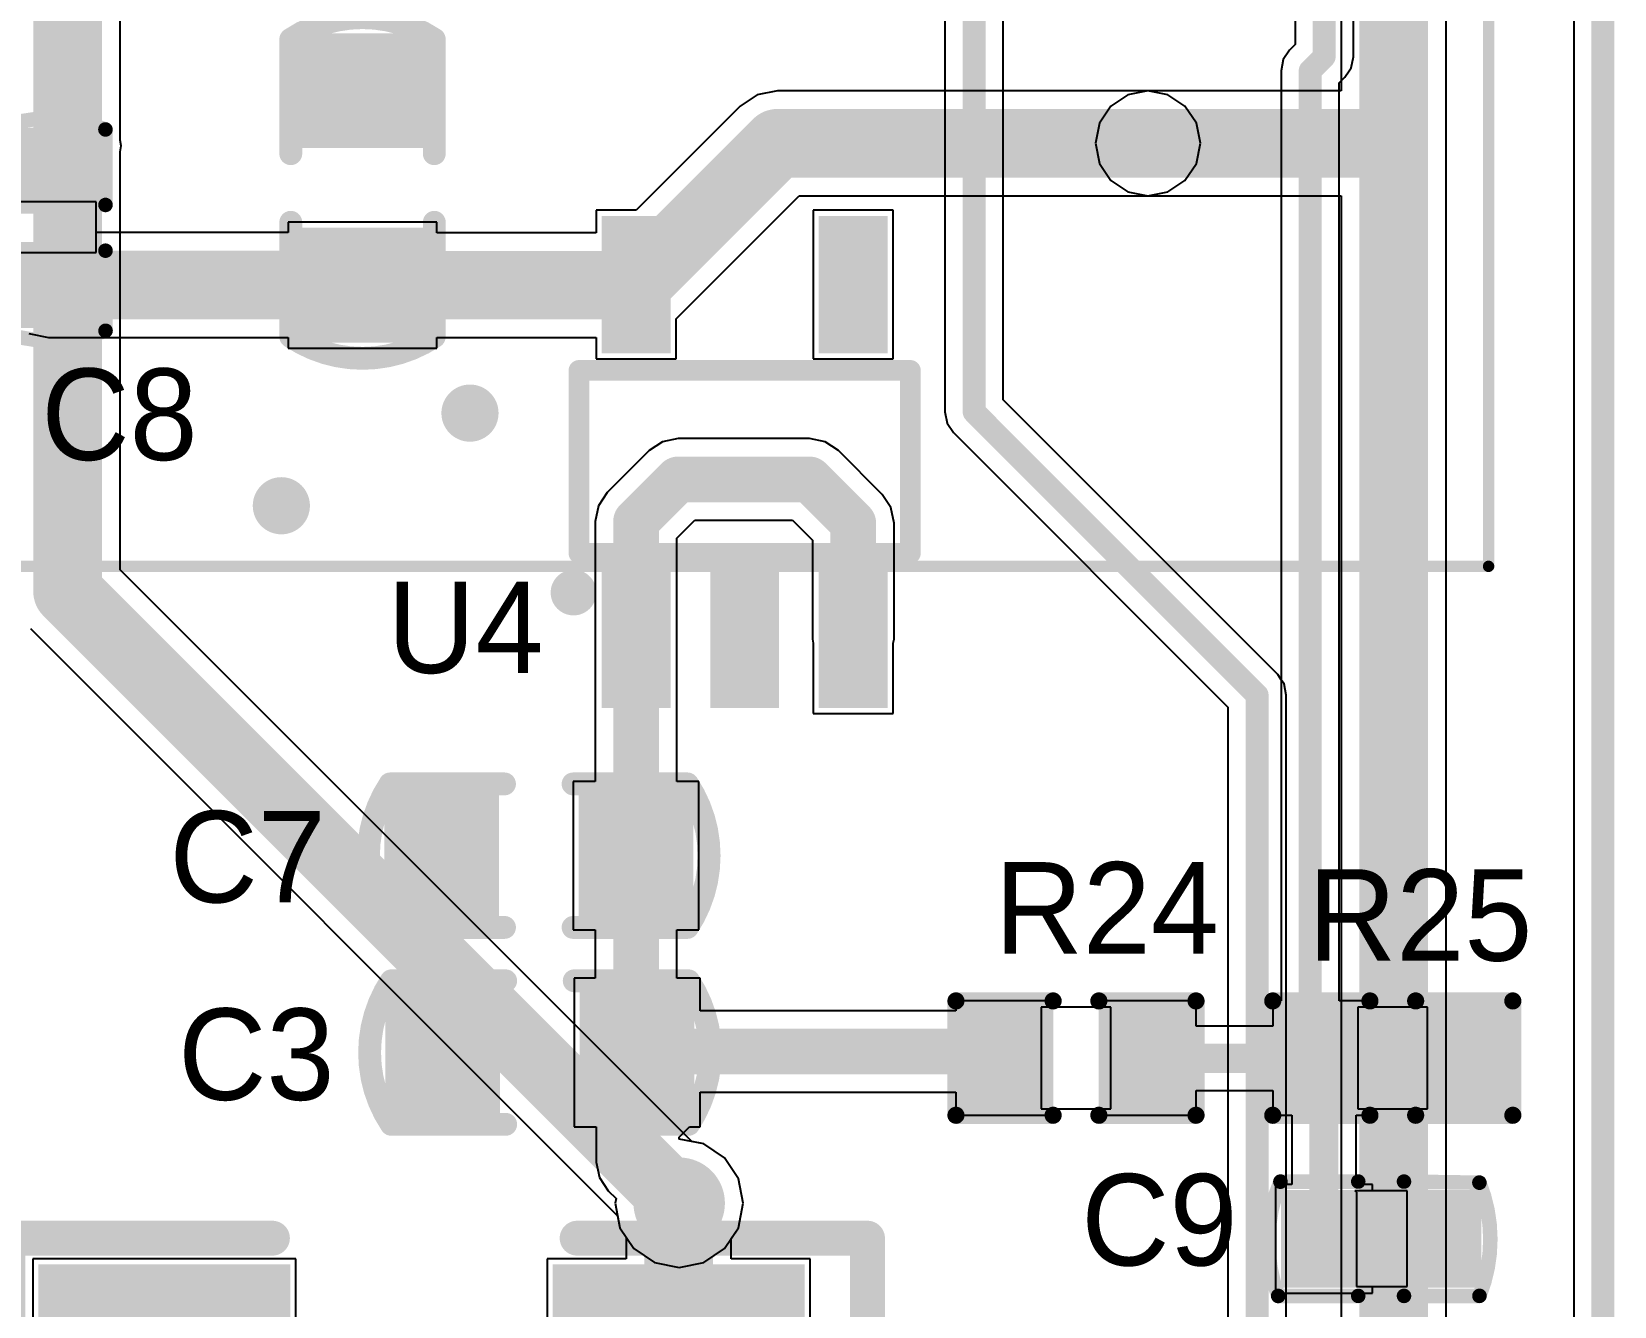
# Model space of a CAD drawing. Extents: x 10.58 to 11.54, y 9.91 to 15.27.
# Drawn here: x 10.876 to 11.421, y 12.052 to 12.491 of the extents above; entities that cross this region are included whole.
import ezdxf

# ---------------------------------------------------------------- set-up
doc = ezdxf.new("R2010")
doc.units = 0
doc.layers.get('0').update_dxf_attribs({"linetype": 'CONTINUOUS'})
for name, color, linetype in [('BOTTOMLAYER', 5, 'CONTINUOUS'), ('KEEPOUTLAYER', 6, 'CONTINUOUS'), ('MULTILAYER', 9, 'CONTINUOUS'), ('TOPLAYER', 1, 'CONTINUOUS'), ('TOPOVERLAY', 2, 'CONTINUOUS'), ('TOPPASTE', 8, 'CONTINUOUS'), ('TOPSOLDER', 216, 'CONTINUOUS'), ('VIAHOLELAYER', 16, 'CONTINUOUS')]:
    doc.layers.add(name, color=color, linetype=linetype)

# ---------------------------------------------------------------- blocks, each defined once
blk = doc.blocks.new('SOT_23_5_4')
at = {"layer": 'TOPLAYER'}
for points in [[(-0.045276, 0.080709), (-0.045276, 0.041339), (-0.029528, 0.080709), (-0.029528, 0.041339)], [(0.029528, 0.080709), (0.029528, 0.041339), (0.045276, 0.080709), (0.045276, 0.041339)], [(-0.045276, -0.041339), (-0.045276, -0.080709), (-0.029528, -0.041339), (-0.029528, -0.080709)], [(-0.007874, -0.041339), (-0.007874, -0.080709), (0.007874, -0.041339), (0.007874, -0.080709)], [(0.029528, -0.041339), (0.029528, -0.080709), (0.045276, -0.041339), (0.045276, -0.080709)]]:
    blk.add_solid(points, dxfattribs=at)
at = {"layer": 'TOPOVERLAY', "const_width": 0.007087}
for points in [[(-0.057087, 0.031496), (0.057087, 0.031496)], [(-0.057087, -0.031496), (-0.057087, 0.031496)], [(0.057087, -0.031496), (0.057087, 0.031496)], [(-0.057087, -0.031496), (0.057087, -0.031496)]]:
    blk.add_lwpolyline(points, dxfattribs=at)
at = {"layer": 'TOPOVERLAY'}
for points, const_width in [([(-0.058858, 0.031496, 1), (-0.055315, 0.031496, 1)], 0.003543), ([(-0.058858, 0.031496, 1), (-0.055315, 0.031496, 1)], 0.003543), ([(0.055315, 0.031496, 1), (0.058858, 0.031496, 1)], 0.003543), ([(0.055315, 0.031496, 1), (0.058858, 0.031496, 1)], 0.003543), ([(-0.058858, -0.031496, 1), (-0.055315, -0.031496, 1)], 0.003543), ([(-0.058858, -0.031496, 1), (-0.055315, -0.031496, 1)], 0.003543), ([(0.055315, -0.031496, 1), (0.058858, -0.031496, 1)], 0.003543), ([(0.055315, -0.031496, 1), (0.058858, -0.031496, 1)], 0.003543), ([(-0.055, -0.045, 1), (-0.062874, -0.045, 1)], 0.007874), ([(-0.064842, -0.045, 1), (-0.060906, -0.045, 1)], 0.003937), ([(-0.056968, -0.045, 1), (-0.053032, -0.045, 1)], 0.003937)]:
    blk.add_lwpolyline(points, format="xyb", close=True, dxfattribs=dict(at, const_width=const_width))
at = {"layer": 'TOPPASTE'}
for points in [[(-0.045276, 0.080709), (-0.045276, 0.041339), (-0.029528, 0.080709), (-0.029528, 0.041339)], [(0.029528, 0.080709), (0.029528, 0.041339), (0.045276, 0.080709), (0.045276, 0.041339)], [(-0.045276, -0.041339), (-0.045276, -0.080709), (-0.029528, -0.041339), (-0.029528, -0.080709)], [(-0.007874, -0.041339), (-0.007874, -0.080709), (0.007874, -0.041339), (0.007874, -0.080709)], [(0.029528, -0.041339), (0.029528, -0.080709), (0.045276, -0.041339), (0.045276, -0.080709)]]:
    blk.add_solid(points, dxfattribs=at)
at = {"layer": 'TOPSOLDER'}
for points in [[(-0.049276, 0.084709), (-0.049276, 0.037339), (-0.025528, 0.084709), (-0.025528, 0.037339)], [(0.025528, 0.084709), (0.025528, 0.037339), (0.049276, 0.084709), (0.049276, 0.037339)], [(-0.049276, -0.037339), (-0.049276, -0.084709), (-0.025528, -0.037339), (-0.025528, -0.084709)], [(-0.011874, -0.037339), (-0.011874, -0.084709), (0.011874, -0.037339), (0.011874, -0.084709)], [(0.025528, -0.037339), (0.025528, -0.084709), (0.049276, -0.037339), (0.049276, -0.084709)]]:
    blk.add_solid(points, dxfattribs=at)
blk = doc.blocks.new('R_0402_12')
at = {"layer": 'TOPLAYER'}
for p, q in [((0.017, 0.0175), (-0.007, 0.0175)), ((-0.007, 0.0175), (-0.007, -0.0175)), ((0.017, -0.0175), (0.017, 0.0175)), ((-0.007, -0.0175), (0.017, -0.0175))]:
    blk.add_line(p, q, dxfattribs=at)
for points in [[(-0.006811, -0.01378), (-0.006811, 0.01378), (-0.030433, -0.01378), (-0.030433, 0.01378)], [(0.040433, -0.01378), (0.040433, 0.01378), (0.016811, -0.01378), (0.016811, 0.01378)]]:
    blk.add_solid(points, dxfattribs=at)
at = {"layer": 'TOPOVERLAY', "const_width": 0.005906}
for points in [[(-0.036339, 0.019685), (-0.002874, 0.019685)], [(-0.036339, -0.019685), (-0.036339, 0.019685)], [(0.012874, 0.019685), (0.046339, 0.019685)], [(0.046339, -0.019685), (0.046339, 0.019685)], [(-0.036339, -0.019685), (-0.002874, -0.019685)], [(0.012874, -0.019685), (0.046339, -0.019685)]]:
    blk.add_lwpolyline(points, dxfattribs=at)
at = {"layer": 'TOPOVERLAY', "const_width": 0.002953}
for points in [[(-0.037815, 0.019685, 1), (-0.034862, 0.019685, 1)], [(-0.037815, 0.019685, 1), (-0.034862, 0.019685, 1)], [(-0.00435, 0.019685, 1), (-0.001398, 0.019685, 1)], [(0.011398, 0.019685, 1), (0.01435, 0.019685, 1)], [(0.044862, 0.019685, 1), (0.047815, 0.019685, 1)], [(0.044862, 0.019685, 1), (0.047815, 0.019685, 1)], [(-0.037815, -0.019685, 1), (-0.034862, -0.019685, 1)], [(-0.037815, -0.019685, 1), (-0.034862, -0.019685, 1)], [(-0.00435, -0.019685, 1), (-0.001398, -0.019685, 1)], [(0.011398, -0.019685, 1), (0.01435, -0.019685, 1)], [(0.044862, -0.019685, 1), (0.047815, -0.019685, 1)], [(0.044862, -0.019685, 1), (0.047815, -0.019685, 1)]]:
    blk.add_lwpolyline(points, format="xyb", close=True, dxfattribs=at)
at = {"layer": 'TOPPASTE'}
for points in [[(-0.006811, -0.01378), (-0.006811, 0.01378), (-0.030433, -0.01378), (-0.030433, 0.01378)], [(0.040433, -0.01378), (0.040433, 0.01378), (0.016811, -0.01378), (0.016811, 0.01378)]]:
    blk.add_solid(points, dxfattribs=at)
at = {"layer": 'TOPSOLDER'}
for points in [[(-0.002811, -0.01778), (-0.002811, 0.01778), (-0.034433, -0.01778), (-0.034433, 0.01778)], [(0.044433, -0.01778), (0.044433, 0.01778), (0.012811, -0.01778), (0.012811, 0.01778)]]:
    blk.add_solid(points, dxfattribs=at)
blk = doc.blocks.new('R_0402_13')
at = {"layer": 'TOPLAYER'}
for p, q in [((0.017, 0.0175), (-0.007, 0.0175)), ((-0.007, 0.0175), (-0.007, -0.0175)), ((0.017, -0.0175), (0.017, 0.0175)), ((-0.007, -0.0175), (0.017, -0.0175))]:
    blk.add_line(p, q, dxfattribs=at)
for points in [[(-0.006811, -0.01378), (-0.006811, 0.01378), (-0.030433, -0.01378), (-0.030433, 0.01378)], [(0.040433, -0.01378), (0.040433, 0.01378), (0.016811, -0.01378), (0.016811, 0.01378)]]:
    blk.add_solid(points, dxfattribs=at)
at = {"layer": 'TOPOVERLAY', "const_width": 0.005906}
for points in [[(-0.036339, 0.019685), (-0.002874, 0.019685)], [(-0.036339, -0.019685), (-0.036339, 0.019685)], [(0.012874, 0.019685), (0.046339, 0.019685)], [(0.046339, -0.019685), (0.046339, 0.019685)], [(-0.036339, -0.019685), (-0.002874, -0.019685)], [(0.012874, -0.019685), (0.046339, -0.019685)]]:
    blk.add_lwpolyline(points, dxfattribs=at)
at = {"layer": 'TOPOVERLAY', "const_width": 0.002953}
for points in [[(-0.037815, 0.019685, 1), (-0.034862, 0.019685, 1)], [(-0.037815, 0.019685, 1), (-0.034862, 0.019685, 1)], [(-0.00435, 0.019685, 1), (-0.001398, 0.019685, 1)], [(0.011398, 0.019685, 1), (0.01435, 0.019685, 1)], [(0.044862, 0.019685, 1), (0.047815, 0.019685, 1)], [(0.044862, 0.019685, 1), (0.047815, 0.019685, 1)], [(-0.037815, -0.019685, 1), (-0.034862, -0.019685, 1)], [(-0.037815, -0.019685, 1), (-0.034862, -0.019685, 1)], [(-0.00435, -0.019685, 1), (-0.001398, -0.019685, 1)], [(0.011398, -0.019685, 1), (0.01435, -0.019685, 1)], [(0.044862, -0.019685, 1), (0.047815, -0.019685, 1)], [(0.044862, -0.019685, 1), (0.047815, -0.019685, 1)]]:
    blk.add_lwpolyline(points, format="xyb", close=True, dxfattribs=at)
at = {"layer": 'TOPPASTE'}
for points in [[(-0.006811, -0.01378), (-0.006811, 0.01378), (-0.030433, -0.01378), (-0.030433, 0.01378)], [(0.040433, -0.01378), (0.040433, 0.01378), (0.016811, -0.01378), (0.016811, 0.01378)]]:
    blk.add_solid(points, dxfattribs=at)
at = {"layer": 'TOPSOLDER'}
for points in [[(-0.002811, -0.01778), (-0.002811, 0.01778), (-0.034433, -0.01778), (-0.034433, 0.01778)], [(0.044433, -0.01778), (0.044433, 0.01778), (0.012811, -0.01778), (0.012811, 0.01778)]]:
    blk.add_solid(points, dxfattribs=at)
blk = doc.blocks.new('C_0402_42')
at = {"layer": 'TOPLAYER'}
for p, q in [((0.008518, 0.0165), (-0.008982, 0.0165)), ((-0.008982, 0.0165), (-0.008982, -0.0165)), ((0.008518, -0.016), (0.008518, 0.0165)), ((0.009018, -0.0165), (0.008518, -0.016)), ((-0.008982, -0.0165), (0.009018, -0.0165))]:
    blk.add_line(p, q, dxfattribs=at)
for points in [[(-0.00884, -0.012795), (-0.00884, 0.012795), (-0.030494, -0.012795), (-0.030494, 0.012795)], [(0.03053, -0.012795), (0.03053, 0.012795), (0.008876, -0.012795), (0.008876, 0.012795)]]:
    blk.add_solid(points, dxfattribs=at)
at = {"layer": 'TOPOVERLAY', "const_width": 0.005}
for points in [[(-0.03382, -0.019341, -0.193022), (-0.033854, 0.01965)], [(0.035464, 0.019716, -0.191665), (0.034708, -0.019637)]]:
    blk.add_lwpolyline(points, format="xyb", dxfattribs=at)
at = {"layer": 'TOPOVERLAY', "const_width": 0.0025}
for points in [[(-0.035104, 0.01965, 1), (-0.032604, 0.01965, 1)], [(-0.03509, 0.019685, 1), (-0.03259, 0.019685, 1)], [(-0.009106, 0.019685, 1), (-0.006606, 0.019685, 1)], [(0.006642, 0.019685, 1), (0.009142, 0.019685, 1)], [(0.034214, 0.019716, 1), (0.036714, 0.019716, 1)], [(0.034225, 0.019685, 1), (0.036726, 0.019685, 1)], [(-0.03509, -0.019291, 1), (-0.03259, -0.019291, 1)], [(-0.03507, -0.019341, 1), (-0.03257, -0.019341, 1)], [(-0.009106, -0.019685, 1), (-0.006606, -0.019685, 1)], [(0.006642, -0.019685, 1), (0.009142, -0.019685, 1)], [(0.033438, -0.019685, 1), (0.035938, -0.019685, 1)], [(0.033458, -0.019637, 1), (0.035958, -0.019637, 1)]]:
    blk.add_lwpolyline(points, format="xyb", close=True, dxfattribs=at)
at = {"layer": 'TOPOVERLAY', "const_width": 0.005}
for points in [[(-0.007856, 0.019685), (-0.03384, 0.019685)], [(0.035476, 0.019685), (0.007892, 0.019685)], [(-0.007856, -0.019685), (-0.03384, -0.019291)], [(0.034688, -0.019685), (0.007892, -0.019685)]]:
    blk.add_lwpolyline(points, dxfattribs=at)
at = {"layer": 'TOPPASTE'}
for points in [[(-0.00884, -0.012795), (-0.00884, 0.012795), (-0.030494, -0.012795), (-0.030494, 0.012795)], [(0.03053, -0.012795), (0.03053, 0.012795), (0.008876, -0.012795), (0.008876, 0.012795)]]:
    blk.add_solid(points, dxfattribs=at)
at = {"layer": 'TOPSOLDER'}
for points in [[(-0.00484, -0.016795), (-0.00484, 0.016795), (-0.034494, -0.016795), (-0.034494, 0.016795)], [(0.03453, -0.016795), (0.03453, 0.016795), (0.004876, -0.016795), (0.004876, 0.016795)]]:
    blk.add_solid(points, dxfattribs=at)
blk = doc.blocks.new('C_0402_43')
at = {"layer": 'TOPLAYER'}
for p, q in [((0.008518, 0.0165), (-0.008982, 0.0165)), ((-0.008982, 0.0165), (-0.008982, -0.0165)), ((0.008518, -0.016), (0.008518, 0.0165)), ((0.009018, -0.0165), (0.008518, -0.016)), ((-0.008982, -0.0165), (0.009018, -0.0165))]:
    blk.add_line(p, q, dxfattribs=at)
for points in [[(-0.00884, -0.012795), (-0.00884, 0.012795), (-0.030494, -0.012795), (-0.030494, 0.012795)], [(0.03053, -0.012795), (0.03053, 0.012795), (0.008876, -0.012795), (0.008876, 0.012795)]]:
    blk.add_solid(points, dxfattribs=at)
at = {"layer": 'TOPOVERLAY', "const_width": 0.005}
for points in [[(-0.03382, -0.019341, -0.193022), (-0.033854, 0.01965)], [(0.035464, 0.019716, -0.191665), (0.034708, -0.019637)]]:
    blk.add_lwpolyline(points, format="xyb", dxfattribs=at)
at = {"layer": 'TOPOVERLAY', "const_width": 0.0025}
for points in [[(-0.035104, 0.01965, 1), (-0.032604, 0.01965, 1)], [(-0.03509, 0.019685, 1), (-0.03259, 0.019685, 1)], [(-0.009106, 0.019685, 1), (-0.006606, 0.019685, 1)], [(0.006642, 0.019685, 1), (0.009142, 0.019685, 1)], [(0.034214, 0.019716, 1), (0.036714, 0.019716, 1)], [(0.034225, 0.019685, 1), (0.036726, 0.019685, 1)], [(-0.03509, -0.019291, 1), (-0.03259, -0.019291, 1)], [(-0.03507, -0.019341, 1), (-0.03257, -0.019341, 1)], [(-0.009106, -0.019685, 1), (-0.006606, -0.019685, 1)], [(0.006642, -0.019685, 1), (0.009142, -0.019685, 1)], [(0.033438, -0.019685, 1), (0.035938, -0.019685, 1)], [(0.033458, -0.019637, 1), (0.035958, -0.019637, 1)]]:
    blk.add_lwpolyline(points, format="xyb", close=True, dxfattribs=at)
at = {"layer": 'TOPOVERLAY', "const_width": 0.005}
for points in [[(-0.007856, 0.019685), (-0.03384, 0.019685)], [(0.035476, 0.019685), (0.007892, 0.019685)], [(-0.007856, -0.019685), (-0.03384, -0.019291)], [(0.034688, -0.019685), (0.007892, -0.019685)]]:
    blk.add_lwpolyline(points, dxfattribs=at)
at = {"layer": 'TOPPASTE'}
for points in [[(-0.00884, -0.012795), (-0.00884, 0.012795), (-0.030494, -0.012795), (-0.030494, 0.012795)], [(0.03053, -0.012795), (0.03053, 0.012795), (0.008876, -0.012795), (0.008876, 0.012795)]]:
    blk.add_solid(points, dxfattribs=at)
at = {"layer": 'TOPSOLDER'}
for points in [[(-0.00484, -0.016795), (-0.00484, 0.016795), (-0.034494, -0.016795), (-0.034494, 0.016795)], [(0.03453, -0.016795), (0.03453, 0.016795), (0.004876, -0.016795), (0.004876, 0.016795)]]:
    blk.add_solid(points, dxfattribs=at)
blk = doc.blocks.new('C_0603_44')
at = {"layer": 'TOPLAYER'}
for points in [[(-0.017717, -0.019685), (-0.017717, 0.019685), (-0.049213, -0.019685), (-0.049213, 0.019685)], [(0.049213, -0.019685), (0.049213, 0.019685), (0.017717, -0.019685), (0.017717, 0.019685)]]:
    blk.add_solid(points, dxfattribs=at)
at = {"layer": 'TOPOVERLAY', "const_width": 0.007874}
for points in [[(-0.051181, -0.024708, -0.302775), (-0.051181, 0.024708)], [(0.051181, 0.024708, -0.302775), (0.051181, -0.024708)]]:
    blk.add_lwpolyline(points, format="xyb", dxfattribs=at)
at = {"layer": 'TOPOVERLAY', "const_width": 0.003937}
for points in [[(-0.05315, 0.024708, 1), (-0.049213, 0.024708, 1)], [(-0.05315, 0.024708, 1), (-0.049213, 0.024708, 1)], [(-0.01378, 0.024708, 1), (-0.009843, 0.024708, 1)], [(0.009843, 0.024708, 1), (0.01378, 0.024708, 1)], [(0.049213, 0.024708, 1), (0.05315, 0.024708, 1)], [(0.049213, 0.024708, 1), (0.05315, 0.024708, 1)], [(-0.05315, -0.024708, 1), (-0.049213, -0.024708, 1)], [(-0.05315, -0.024708, 1), (-0.049213, -0.024708, 1)], [(-0.01378, -0.024708, 1), (-0.009843, -0.024708, 1)], [(0.009843, -0.024708, 1), (0.01378, -0.024708, 1)], [(0.049213, -0.024708, 1), (0.05315, -0.024708, 1)], [(0.049213, -0.024708, 1), (0.05315, -0.024708, 1)]]:
    blk.add_lwpolyline(points, format="xyb", close=True, dxfattribs=at)
at = {"layer": 'TOPOVERLAY', "const_width": 0.007874}
for points in [[(-0.051181, 0.024708), (-0.011811, 0.024708)], [(0.011811, 0.024708), (0.051181, 0.024708)], [(-0.051181, -0.024708), (-0.011811, -0.024708)], [(0.011811, -0.024708), (0.051181, -0.024708)]]:
    blk.add_lwpolyline(points, dxfattribs=at)
at = {"layer": 'TOPPASTE'}
for points in [[(-0.017717, -0.019685), (-0.017717, 0.019685), (-0.049213, -0.019685), (-0.049213, 0.019685)], [(0.049213, -0.019685), (0.049213, 0.019685), (0.017717, -0.019685), (0.017717, 0.019685)]]:
    blk.add_solid(points, dxfattribs=at)
at = {"layer": 'TOPSOLDER'}
for points in [[(-0.013717, -0.023685), (-0.013717, 0.023685), (-0.053213, -0.023685), (-0.053213, 0.023685)], [(0.053213, -0.023685), (0.053213, 0.023685), (0.013717, -0.023685), (0.013717, 0.023685)]]:
    blk.add_solid(points, dxfattribs=at)
blk = doc.blocks.new('C_0603_45')
at = {"layer": 'TOPLAYER'}
for points in [[(-0.017717, -0.019685), (-0.017717, 0.019685), (-0.049213, -0.019685), (-0.049213, 0.019685)], [(0.049213, -0.019685), (0.049213, 0.019685), (0.017717, -0.019685), (0.017717, 0.019685)]]:
    blk.add_solid(points, dxfattribs=at)
at = {"layer": 'TOPOVERLAY', "const_width": 0.007874}
for points in [[(-0.051181, -0.024708, -0.302775), (-0.051181, 0.024708)], [(0.051181, 0.024708, -0.302775), (0.051181, -0.024708)]]:
    blk.add_lwpolyline(points, format="xyb", dxfattribs=at)
at = {"layer": 'TOPOVERLAY', "const_width": 0.003937}
for points in [[(-0.05315, 0.024708, 1), (-0.049213, 0.024708, 1)], [(-0.05315, 0.024708, 1), (-0.049213, 0.024708, 1)], [(-0.01378, 0.024708, 1), (-0.009843, 0.024708, 1)], [(0.009843, 0.024708, 1), (0.01378, 0.024708, 1)], [(0.049213, 0.024708, 1), (0.05315, 0.024708, 1)], [(0.049213, 0.024708, 1), (0.05315, 0.024708, 1)], [(-0.05315, -0.024708, 1), (-0.049213, -0.024708, 1)], [(-0.05315, -0.024708, 1), (-0.049213, -0.024708, 1)], [(-0.01378, -0.024708, 1), (-0.009843, -0.024708, 1)], [(0.009843, -0.024708, 1), (0.01378, -0.024708, 1)], [(0.049213, -0.024708, 1), (0.05315, -0.024708, 1)], [(0.049213, -0.024708, 1), (0.05315, -0.024708, 1)]]:
    blk.add_lwpolyline(points, format="xyb", close=True, dxfattribs=at)
at = {"layer": 'TOPOVERLAY', "const_width": 0.007874}
for points in [[(-0.011811, 0.024708), (-0.051181, 0.024708)], [(0.051181, 0.024708), (0.011811, 0.024708)], [(-0.011811, -0.024708), (-0.051181, -0.024708)], [(0.051181, -0.024708), (0.011811, -0.024708)]]:
    blk.add_lwpolyline(points, dxfattribs=at)
at = {"layer": 'TOPPASTE'}
for points in [[(-0.017717, -0.019685), (-0.017717, 0.019685), (-0.049213, -0.019685), (-0.049213, 0.019685)], [(0.049213, -0.019685), (0.049213, 0.019685), (0.017717, -0.019685), (0.017717, 0.019685)]]:
    blk.add_solid(points, dxfattribs=at)
at = {"layer": 'TOPSOLDER'}
for points in [[(-0.013717, -0.023685), (-0.013717, 0.023685), (-0.053213, -0.023685), (-0.053213, 0.023685)], [(0.053213, -0.023685), (0.053213, 0.023685), (0.013717, -0.023685), (0.013717, 0.023685)]]:
    blk.add_solid(points, dxfattribs=at)
blk = doc.blocks.new('C_0603_48')
at = {"layer": 'TOPLAYER'}
for points in [[(-0.017717, -0.019685), (-0.017717, 0.019685), (-0.049213, -0.019685), (-0.049213, 0.019685)], [(0.049213, -0.019685), (0.049213, 0.019685), (0.017717, -0.019685), (0.017717, 0.019685)]]:
    blk.add_solid(points, dxfattribs=at)
at = {"layer": 'TOPOVERLAY', "const_width": 0.007874}
for points in [[(-0.051181, -0.024708, -0.302775), (-0.051181, 0.024708)], [(0.051181, 0.024708, -0.302775), (0.051181, -0.024708)]]:
    blk.add_lwpolyline(points, format="xyb", dxfattribs=at)
at = {"layer": 'TOPOVERLAY', "const_width": 0.003937}
for points in [[(-0.05315, 0.024708, 1), (-0.049213, 0.024708, 1)], [(-0.05315, 0.024708, 1), (-0.049213, 0.024708, 1)], [(-0.01378, 0.024708, 1), (-0.009843, 0.024708, 1)], [(0.009843, 0.024708, 1), (0.01378, 0.024708, 1)], [(0.049213, 0.024708, 1), (0.05315, 0.024708, 1)], [(0.049213, 0.024708, 1), (0.05315, 0.024708, 1)], [(-0.05315, -0.024708, 1), (-0.049213, -0.024708, 1)], [(-0.05315, -0.024708, 1), (-0.049213, -0.024708, 1)], [(-0.01378, -0.024708, 1), (-0.009843, -0.024708, 1)], [(0.009843, -0.024708, 1), (0.01378, -0.024708, 1)], [(0.049213, -0.024708, 1), (0.05315, -0.024708, 1)], [(0.049213, -0.024708, 1), (0.05315, -0.024708, 1)]]:
    blk.add_lwpolyline(points, format="xyb", close=True, dxfattribs=at)
at = {"layer": 'TOPOVERLAY', "const_width": 0.007874}
for points in [[(-0.051181, 0.024708), (-0.011811, 0.024708)], [(0.011811, 0.024708), (0.051181, 0.024708)], [(-0.051181, -0.024708), (-0.011811, -0.024708)], [(0.011811, -0.024708), (0.051181, -0.024708)]]:
    blk.add_lwpolyline(points, dxfattribs=at)
at = {"layer": 'TOPPASTE'}
for points in [[(-0.017717, -0.019685), (-0.017717, 0.019685), (-0.049213, -0.019685), (-0.049213, 0.019685)], [(0.049213, -0.019685), (0.049213, 0.019685), (0.017717, -0.019685), (0.017717, 0.019685)]]:
    blk.add_solid(points, dxfattribs=at)
at = {"layer": 'TOPSOLDER'}
for points in [[(-0.013717, -0.023685), (-0.013717, 0.023685), (-0.053213, -0.023685), (-0.053213, 0.023685)], [(0.053213, -0.023685), (0.053213, 0.023685), (0.013717, -0.023685), (0.013717, 0.023685)]]:
    blk.add_solid(points, dxfattribs=at)
blk = doc.blocks.new('DSMD_58')
at = {"layer": 'TOPLAYER'}
for points in [[(-0.03937, -0.05), (0.03937, -0.05), (-0.03937, 0.05), (0.03937, 0.05)], [(0.137795, -0.05), (0.216535, -0.05), (0.137795, 0.05), (0.216535, 0.05)]]:
    blk.add_solid(points, dxfattribs=at)
at = {"layer": 'TOPOVERLAY'}
for points, const_width in [([(0.035, 0.062992), (-0.065, 0.062992)], 0.012), ([(-0.065, 0.062992), (-0.065, -0.062992)], 0.012), ([(0.245, 0.062992), (0.139921, 0.062992)], 0.012), ([(0.23, 0.062992), (0.23, -0.062992)], 0.01), ([(0.245, 0.062992), (0.245, -0.062992)], 0.012), ([(0.035, -0.062992), (-0.065, -0.062992)], 0.012), ([(0.245, -0.062992), (0.139921, -0.062992)], 0.012)]:
    blk.add_lwpolyline(points, dxfattribs=dict(at, const_width=const_width))
for points, const_width in [([(-0.068, 0.062992, 1), (-0.062, 0.062992, 1)], 0.006), ([(-0.068, 0.062992, 1), (-0.062, 0.062992, 1)], 0.006), ([(0.032, 0.062992, 1), (0.038, 0.062992, 1)], 0.006), ([(0.136921, 0.062992, 1), (0.142921, 0.062992, 1)], 0.006), ([(0.2275, 0.062992, 1), (0.2325, 0.062992, 1)], 0.005), ([(0.242, 0.062992, 1), (0.248, 0.062992, 1)], 0.006), ([(0.242, 0.062992, 1), (0.248, 0.062992, 1)], 0.006), ([(-0.068, -0.062992, 1), (-0.062, -0.062992, 1)], 0.006), ([(-0.068, -0.062992, 1), (-0.062, -0.062992, 1)], 0.006), ([(0.032, -0.062992, 1), (0.038, -0.062992, 1)], 0.006), ([(0.136921, -0.062992, 1), (0.142921, -0.062992, 1)], 0.006), ([(0.2275, -0.062992, 1), (0.2325, -0.062992, 1)], 0.005), ([(0.242, -0.062992, 1), (0.248, -0.062992, 1)], 0.006), ([(0.242, -0.062992, 1), (0.248, -0.062992, 1)], 0.006)]:
    blk.add_lwpolyline(points, format="xyb", close=True, dxfattribs=dict(at, const_width=const_width))
at = {"layer": 'TOPPASTE'}
for points in [[(-0.03937, -0.05), (0.03937, -0.05), (-0.03937, 0.05), (0.03937, 0.05)], [(0.137795, -0.05), (0.216535, -0.05), (0.137795, 0.05), (0.216535, 0.05)]]:
    blk.add_solid(points, dxfattribs=at)
at = {"layer": 'TOPSOLDER'}
for points in [[(-0.04337, -0.054), (0.04337, -0.054), (-0.04337, 0.054), (0.04337, 0.054)], [(0.133795, -0.054), (0.220535, -0.054), (0.133795, 0.054), (0.220535, 0.054)]]:
    blk.add_solid(points, dxfattribs=at)

msp = doc.modelspace()

# ---------------------------------------------------------------- linework, layer by layer
at = {"layer": 'BOTTOMLAYER'}
for p, q in [((10.906344, 12.453537), (10.906344, 14.324018)), ((11.326909, 12.893566), (11.326909, 12.470558)), ((11.363037, 12.452494), (11.363037, 12.893566)), ((11.406985, 12.641469), (11.406985, 11.081493)), ((11.190449, 12.504433), (11.190449, 12.359975)), ((11.21052, 12.364131), (11.21052, 12.504433)), ((11.247554, 12.465267), (11.243639, 12.459407)), ((11.253415, 12.469183), (11.247554, 12.465267)), ((11.260327, 12.470558), (11.253415, 12.469183)), ((11.326909, 12.470558), (11.260327, 12.470558)), ((11.243639, 12.459407), (11.242264, 12.452494)), ((10.906737, 12.451557), (10.906344, 12.453537)), ((10.906344, 12.449578), (10.906737, 12.451557)), ((10.906344, 12.305646), (10.906344, 12.449578)), ((11.242264, 12.452494), (11.243639, 12.445582)), ((11.363037, 11.935959), (11.363037, 12.452494)), ((11.243639, 12.445582), (11.247554, 12.439721)), ((11.247554, 12.439721), (11.253415, 12.435806)), ((11.253415, 12.435806), (11.260327, 12.434431)), ((11.260327, 12.434431), (11.326909, 12.434431)), ((11.326909, 12.434431), (11.326909, 11.935959)), ((11.305033, 12.269619), (11.21052, 12.364131)), ((11.190449, 12.359975), (11.190449, 12.359975)), ((11.190449, 12.359975), (11.190449, 12.359975)), ((11.190449, 12.359975), (11.191213, 12.356134)), ((11.191213, 12.356134), (11.193389, 12.352879)), ((11.193389, 12.352879), (11.287902, 12.258366)), ((11.103239, 12.10875), (10.906344, 12.305646)), ((10.875507, 12.285391), (11.077694, 12.083204)), ((11.306486, 12.267443), (11.305033, 12.269619)), ((11.307208, 12.266363), (11.306486, 12.267443)), ((11.307972, 12.262523), (11.307208, 12.266363)), ((11.287902, 12.258366), (11.287902, 11.970055)), ((11.307972, 11.970055), (11.307972, 12.262523)), ((11.107359, 12.107931), (11.103239, 12.10875)), ((11.114521, 12.103145), (11.107359, 12.107931)), ((11.119307, 12.095982), (11.114521, 12.103145)), ((11.120988, 12.087534), (11.119307, 12.095982)), ((11.119307, 12.079085), (11.120988, 12.087534)), ((11.077694, 12.083204), (11.078513, 12.079085)), ((11.078513, 12.079085), (11.083299, 12.071922)), ((11.114521, 12.071922), (11.119307, 12.079085)), ((11.083299, 12.071922), (11.090461, 12.067137)), ((11.107359, 12.067137), (11.114521, 12.071922)), ((11.090461, 12.067137), (11.09891, 12.065456)), ((11.09891, 12.065456), (11.107359, 12.067137))]:
    msp.add_line(p, q, dxfattribs=at)
for points, const_width in [([(10.88828, 12.451951), (10.88828, 14.335959)], 0.023622), ([(11.344973, 12.452494), (11.344973, 12.905507)], 0.023622), ([(11.200485, 12.359975), (11.200485, 12.516668)], 0.007874), ([(10.88828, 12.298164), (10.88828, 12.451951)], 0.023622), ([(10.88828, 12.451951), (10.888674, 12.451557)], 0.023622), ([(11.260327, 12.452494), (11.344973, 12.452494)], 0.023622), ([(11.344973, 11.935959), (11.344973, 12.452494)], 0.023622), ([(11.200485, 12.359975), (11.297937, 12.262523)], 0.007874), ([(10.88828, 12.298164), (11.09891, 12.087534)], 0.023622), ([(11.297937, 11.95782), (11.297937, 12.262523)], 0.007874)]:
    msp.add_lwpolyline(points, dxfattribs=dict(at, const_width=const_width))
for points, const_width in [([(10.882375, 12.451951, 1), (10.894186, 12.451951, 1)], 0.011811), ([(10.882375, 12.451951, 1), (10.894186, 12.451951, 1)], 0.011811), ([(10.882375, 12.451951, 1), (10.894186, 12.451951, 1)], 0.011811), ([(10.882768, 12.451557, 1), (10.894579, 12.451557, 1)], 0.011811), ([(11.254422, 12.452494, 1), (11.266233, 12.452494, 1)], 0.011811), ([(11.255406, 12.452494, 1), (11.265249, 12.452494, 1)], 0.009843), ([(11.339068, 12.452494, 1), (11.350879, 12.452494, 1)], 0.011811), ([(11.339068, 12.452494, 1), (11.350879, 12.452494, 1)], 0.011811), ([(11.339068, 12.452494, 1), (11.350879, 12.452494, 1)], 0.011811), ([(11.021942, 12.359581, 1), (11.031784, 12.359581, 1)], 0.009843), ([(11.198516, 12.359975, 1), (11.202453, 12.359975, 1)], 0.003937), ([(11.198516, 12.359975, 1), (11.202453, 12.359975, 1)], 0.003937), ([(10.956981, 12.327691, 1), (10.966823, 12.327691, 1)], 0.009843), ([(10.882375, 12.298164, 1), (10.894186, 12.298164, 1)], 0.011811), ([(10.882375, 12.298164, 1), (10.894186, 12.298164, 1)], 0.011811), ([(11.295968, 12.262523, 1), (11.299905, 12.262523, 1)], 0.003937), ([(11.295968, 12.262523, 1), (11.299905, 12.262523, 1)], 0.003937), ([(11.091036, 12.087534, 1), (11.106784, 12.087534, 1)], 0.015748), ([(11.093004, 12.087534, 1), (11.104816, 12.087534, 1)], 0.011811)]:
    msp.add_lwpolyline(points, format="xyb", close=True, dxfattribs=dict(at, const_width=const_width))
at = {"layer": 'KEEPOUTLAYER', "const_width": 0.007874}
msp.add_lwpolyline([(11.417021, 10.696586), (11.417021, 12.641469)], dxfattribs=at)
at = {"layer": 'MULTILAYER'}
for points, const_width in [([(11.255406, 12.452494, 1), (11.265249, 12.452494, 1)], 0.009843), ([(11.021942, 12.359581, 1), (11.031784, 12.359581, 1)], 0.009843), ([(10.956981, 12.327691, 1), (10.966823, 12.327691, 1)], 0.009843), ([(11.091036, 12.087534, 1), (11.106784, 12.087534, 1)], 0.015748)]:
    msp.add_lwpolyline(points, format="xyb", close=True, dxfattribs=dict(at, const_width=const_width))
at = {"layer": 'TOPLAYER'}
for p, q in [((11.331072, 12.482303), (11.331072, 12.658714)), ((11.311001, 12.654557), (11.311001, 12.48646)), ((11.406985, 12.641469), (11.406985, 11.422017)), ((11.309108, 12.484566), (11.306933, 12.481311)), ((11.311001, 12.48646), (11.309108, 12.484566)), ((11.330308, 12.478463), (11.331072, 12.482303)), ((11.306933, 12.481311), (11.306169, 12.477471)), ((11.306169, 12.477471), (11.306169, 12.157186)), ((11.328133, 12.475207), (11.329586, 12.477382)), ((11.329586, 12.477382), (11.330308, 12.478463)), ((11.32624, 12.473314), (11.328133, 12.475207)), ((11.32624, 12.157186), (11.32624, 12.473314)), ((11.119954, 12.465267), (11.084102, 12.429415)), ((11.125815, 12.469183), (11.119954, 12.465267)), ((11.132727, 12.470558), (11.125815, 12.469183)), ((11.260327, 12.470558), (11.132727, 12.470558)), ((11.26724, 12.469183), (11.260327, 12.470558)), ((11.2731, 12.465267), (11.26724, 12.469183)), ((11.277016, 12.459407), (11.2731, 12.465267)), ((11.278391, 12.452494), (11.277016, 12.459407)), ((11.277016, 12.445582), (11.278391, 12.452494)), ((11.2731, 12.439721), (11.277016, 12.445582)), ((11.26724, 12.435806), (11.2731, 12.439721)), ((11.097837, 12.392058), (11.140209, 12.434431)), ((11.140209, 12.434431), (11.260327, 12.434431)), ((11.260327, 12.434431), (11.26724, 12.435806)), ((10.898159, 12.432383), (10.865159, 12.432383)), ((10.898159, 12.421761), (10.898159, 12.432383)), ((11.084102, 12.429415), (11.070278, 12.429415)), ((11.070278, 12.429415), (11.070278, 12.4217)), ((11.17264, 12.429415), (11.145081, 12.429415)), ((11.145081, 12.429415), (11.145081, 12.378234)), ((11.17264, 12.378234), (11.17264, 12.429415)), ((10.964268, 12.421761), (10.898159, 12.421761)), ((11.015449, 12.425289), (10.964268, 12.425289)), ((10.964268, 12.425289), (10.964268, 12.421761)), ((11.015449, 12.4217), (11.015449, 12.425289)), ((11.070278, 12.4217), (11.015449, 12.4217)), ((11.097837, 12.378234), (11.097837, 12.392058)), ((10.874965, 12.386965), (10.881659, 12.385634)), ((10.881659, 12.385634), (10.964268, 12.385634)), ((10.964268, 12.385634), (10.964268, 12.381982)), ((11.015449, 12.381982), (11.015449, 12.385572)), ((11.015449, 12.385572), (11.070278, 12.385572)), ((11.070278, 12.385572), (11.070278, 12.378234)), ((10.964268, 12.381982), (11.015449, 12.381982)), ((11.070278, 12.378234), (11.097837, 12.378234)), ((11.145081, 12.378234), (11.17264, 12.378234)), ((11.098516, 12.350796), (11.09314, 12.349726)), ((11.143792, 12.350796), (11.098516, 12.350796)), ((11.149168, 12.349726), (11.143792, 12.350796)), ((11.088582, 12.346681), (11.074123, 12.332222)), ((11.09314, 12.349726), (11.088582, 12.346681)), ((11.153726, 12.346681), (11.149168, 12.349726)), ((11.168795, 12.331612), (11.153726, 12.346681)), ((11.074123, 12.332222), (11.071077, 12.327664)), ((11.17184, 12.327054), (11.168795, 12.331612)), ((11.071077, 12.327664), (11.070008, 12.322287)), ((11.17291, 12.321678), (11.17184, 12.327054)), ((11.070008, 12.322287), (11.070008, 12.281777)), ((11.098107, 12.316468), (11.104336, 12.322697)), ((11.104336, 12.322697), (11.137972, 12.322697)), ((11.137972, 12.322697), (11.144811, 12.315858)), ((11.17291, 12.281777), (11.17291, 12.321678)), ((11.098107, 12.281777), (11.098107, 12.316468)), ((11.144811, 12.315858), (11.144811, 12.281777)), ((11.070008, 12.281777), (11.070008, 12.232791)), ((11.098107, 12.232791), (11.098107, 12.281777)), ((11.144811, 12.281777), (11.145081, 12.28042)), ((11.145081, 12.28042), (11.145081, 12.256187)), ((11.17264, 12.28042), (11.17291, 12.281777)), ((11.17264, 12.256187), (11.17264, 12.28042)), ((11.145081, 12.256187), (11.17264, 12.256187)), ((11.070008, 12.232791), (11.06237, 12.232791)), ((11.06237, 12.232791), (11.06237, 12.18161)), ((11.105677, 12.232791), (11.098107, 12.232791)), ((11.105677, 12.18161), (11.105677, 12.232791)), ((11.06237, 12.18161), (11.070008, 12.18161)), ((11.070008, 12.18161), (11.070008, 12.164991)), ((11.098107, 12.164991), (11.098107, 12.18161)), ((11.098107, 12.18161), (11.105677, 12.18161)), ((11.070008, 12.164991), (11.06277, 12.164991)), ((11.06277, 12.164991), (11.06277, 12.11381)), ((11.106077, 12.164991), (11.098107, 12.164991)), ((11.106077, 12.153816), (11.106077, 12.164991)), ((11.229653, 12.157186), (11.19422, 12.157186)), ((11.19422, 12.157186), (11.19422, 12.153816)), ((11.229653, 12.155001), (11.229653, 12.157186)), ((11.241464, 12.155001), (11.229653, 12.155001)), ((11.276897, 12.157186), (11.241464, 12.157186)), ((11.241464, 12.157186), (11.241464, 12.155001)), ((11.276897, 12.148539), (11.276897, 12.157186)), ((11.306169, 12.157186), (11.30332, 12.157186)), ((11.30332, 12.157186), (11.30332, 12.148539)), ((11.338753, 12.157186), (11.32624, 12.157186)), ((11.338753, 12.155001), (11.338753, 12.157186)), ((11.356659, 12.155001), (11.338753, 12.155001)), ((11.356659, 12.120001), (11.356659, 12.155001)), ((11.19422, 12.153816), (11.106077, 12.153816)), ((11.30332, 12.148539), (11.276897, 12.148539)), ((11.106077, 12.11381), (11.106077, 12.125717)), ((11.106077, 12.125717), (11.19422, 12.125717)), ((11.19422, 12.125717), (11.19422, 12.117816)), ((11.276897, 12.117816), (11.276897, 12.1263)), ((11.276897, 12.1263), (11.30332, 12.1263)), ((11.30332, 12.1263), (11.30332, 12.117816)), ((11.19422, 12.117816), (11.229653, 12.117816)), ((11.229653, 12.117816), (11.229653, 12.120001)), ((11.229653, 12.120001), (11.241464, 12.120001)), ((11.241464, 12.120001), (11.241464, 12.117816)), ((11.241464, 12.117816), (11.276897, 12.117816)), ((11.30332, 12.117816), (11.309837, 12.117816)), ((11.309837, 12.117816), (11.309837, 12.094001)), ((11.332075, 12.094001), (11.332075, 12.117816)), ((11.332075, 12.117816), (11.338753, 12.117816)), ((11.338753, 12.117816), (11.338753, 12.120001)), ((11.338753, 12.120001), (11.356659, 12.120001)), ((11.06277, 12.11381), (11.070374, 12.11381)), ((11.070374, 12.11381), (11.070374, 12.101718)), ((11.09891, 12.110274), (11.102446, 12.11381)), ((11.102446, 12.11381), (11.106077, 12.11381)), ((11.09891, 12.109611), (11.09891, 12.110274)), ((11.107359, 12.107931), (11.09891, 12.109611)), ((11.09891, 12.109611), (11.09891, 12.109611)), ((11.114521, 12.103145), (11.107359, 12.107931)), ((11.070374, 12.101718), (11.071443, 12.096341)), ((11.119307, 12.095982), (11.114521, 12.103145)), ((11.071443, 12.096341), (11.074489, 12.091783)), ((11.120988, 12.087534), (11.119307, 12.095982)), ((11.074489, 12.091783), (11.077149, 12.089124)), ((11.077149, 12.089124), (11.076832, 12.087534)), ((11.309837, 12.094001), (11.304224, 12.094001)), ((11.304224, 12.094001), (11.304224, 12.0566)), ((11.337688, 12.094001), (11.332075, 12.094001)), ((11.337688, 12.091801), (11.337688, 12.094001)), ((11.349641, 12.091801), (11.337688, 12.091801)), ((11.349641, 12.058801), (11.349641, 12.091801)), ((11.076832, 12.087534), (11.078513, 12.079085)), ((11.119307, 12.079085), (11.120988, 12.087534)), ((11.078513, 12.079085), (11.080695, 12.075819)), ((11.116822, 12.075366), (11.119307, 12.079085)), ((11.080695, 12.075819), (11.080695, 12.068406)), ((11.116822, 12.068406), (11.116822, 12.075366)), ((10.966869, 12.068406), (10.876318, 12.068406)), ((10.876318, 12.068406), (10.876318, 11.956595)), ((10.966869, 12.030564), (10.966869, 12.068406)), ((11.080695, 12.068406), (11.053483, 12.068406)), ((11.053483, 12.068406), (11.053483, 11.974087)), ((11.144034, 12.068406), (11.116822, 12.068406)), ((11.144034, 11.956595), (11.144034, 12.068406)), ((11.304224, 12.0566), (11.337688, 12.0566)), ((11.337688, 12.0566), (11.337688, 12.058801)), ((11.337688, 12.058801), (11.349641, 12.058801))]:
    msp.add_line(p, q, dxfattribs=at)
for points, const_width in [([(11.321037, 12.482303), (11.321037, 12.658714)], 0.007874), ([(11.316204, 12.477471), (11.321037, 12.482303)], 0.007874), ([(11.316204, 12.142333), (11.316204, 12.477471)], 0.007874), ([(11.084057, 12.403824), (11.132727, 12.452494)], 0.023622), ([(11.132727, 12.452494), (11.260327, 12.452494)], 0.023622), ([(10.881659, 12.403698), (10.989797, 12.403698)], 0.023622), ([(10.989797, 12.403698), (10.989859, 12.403636)], 0.023622), ([(10.989859, 12.403636), (11.083869, 12.403636)], 0.023622), ([(11.083869, 12.403636), (11.084057, 12.403824)], 0.023622), ([(11.084057, 12.322287), (11.098516, 12.336746)], 0.015748), ([(11.098516, 12.336746), (11.143792, 12.336746)], 0.015748), ([(11.143792, 12.336746), (11.15886, 12.321678)], 0.015748), ([(11.084057, 12.281777), (11.084057, 12.322287)], 0.015748), ([(11.15886, 12.281777), (11.15886, 12.321678)], 0.015748), ([(11.084057, 12.139767), (11.084057, 12.281777)], 0.015748), ([(11.084023, 12.207201), (11.084057, 12.207234)], 0.015748), ([(11.084057, 12.139767), (11.209671, 12.139767)], 0.015748), ([(11.084423, 12.101718), (11.084423, 12.139401)], 0.015748), ([(11.316204, 12.142333), (11.321037, 12.137501)], 0.007874), ([(11.259262, 12.13742), (11.320956, 12.13742)], 0.01), ([(11.320956, 12.075301), (11.320956, 12.13742)], 0.01), ([(11.084423, 12.101718), (11.098759, 12.087383)], 0.015748), ([(11.098759, 12.012501), (11.098759, 12.087383)], 0.023622)]:
    msp.add_lwpolyline(points, dxfattribs=dict(at, const_width=const_width))
for points, const_width in [([(11.319068, 12.482303, 1), (11.323005, 12.482303, 1)], 0.003937), ([(11.319068, 12.482303, 1), (11.323005, 12.482303, 1)], 0.003937), ([(11.314236, 12.477471, 1), (11.318173, 12.477471, 1)], 0.003937), ([(11.314236, 12.477471, 1), (11.318173, 12.477471, 1)], 0.003937), ([(11.126822, 12.452494, 1), (11.138633, 12.452494, 1)], 0.011811), ([(11.126822, 12.452494, 1), (11.138633, 12.452494, 1)], 0.011811), ([(11.254422, 12.452494, 1), (11.266233, 12.452494, 1)], 0.011811), ([(11.255406, 12.452494, 1), (11.265249, 12.452494, 1)], 0.009843), ([(10.875753, 12.403698, 1), (10.887564, 12.403698, 1)], 0.011811), ([(10.983892, 12.403698, 1), (10.995703, 12.403698, 1)], 0.011811), ([(10.983892, 12.403698, 1), (10.995703, 12.403698, 1)], 0.011811), ([(10.983953, 12.403636, 1), (10.995764, 12.403636, 1)], 0.011811), ([(10.983953, 12.403636, 1), (10.995764, 12.403636, 1)], 0.011811), ([(11.077963, 12.403636, 1), (11.089774, 12.403636, 1)], 0.011811), ([(11.077963, 12.403636, 1), (11.089774, 12.403636, 1)], 0.011811), ([(11.078152, 12.403824, 1), (11.089963, 12.403824, 1)], 0.011811), ([(11.078152, 12.403824, 1), (11.089963, 12.403824, 1)], 0.011811), ([(11.021942, 12.359581, 1), (11.031784, 12.359581, 1)], 0.009843), ([(11.094579, 12.336746, 1), (11.102453, 12.336746, 1)], 0.007874), ([(11.094579, 12.336746, 1), (11.102453, 12.336746, 1)], 0.007874), ([(11.139855, 12.336746, 1), (11.147729, 12.336746, 1)], 0.007874), ([(11.139855, 12.336746, 1), (11.147729, 12.336746, 1)], 0.007874), ([(10.956981, 12.327691, 1), (10.966823, 12.327691, 1)], 0.009843), ([(11.08012, 12.322287, 1), (11.087994, 12.322287, 1)], 0.007874), ([(11.08012, 12.322287, 1), (11.087994, 12.322287, 1)], 0.007874), ([(11.154923, 12.321678, 1), (11.162797, 12.321678, 1)], 0.007874), ([(11.154923, 12.321678, 1), (11.162797, 12.321678, 1)], 0.007874), ([(11.08012, 12.281777, 1), (11.087994, 12.281777, 1)], 0.007874), ([(11.08012, 12.281777, 1), (11.087994, 12.281777, 1)], 0.007874), ([(11.154923, 12.281777, 1), (11.162797, 12.281777, 1)], 0.007874), ([(11.080086, 12.207201, 1), (11.08796, 12.207201, 1)], 0.007874), ([(11.08012, 12.207234, 1), (11.087994, 12.207234, 1)], 0.007874), ([(11.08012, 12.139767, 1), (11.087994, 12.139767, 1)], 0.007874), ([(11.08012, 12.139767, 1), (11.087994, 12.139767, 1)], 0.007874), ([(11.080486, 12.139401, 1), (11.08836, 12.139401, 1)], 0.007874), ([(11.205734, 12.139767, 1), (11.213608, 12.139767, 1)], 0.007874), ([(11.314236, 12.142333, 1), (11.318173, 12.142333, 1)], 0.003937), ([(11.314236, 12.142333, 1), (11.318173, 12.142333, 1)], 0.003937), ([(11.256762, 12.13742, 1), (11.261762, 12.13742, 1)], 0.005), ([(11.318456, 12.13742, 1), (11.323456, 12.13742, 1)], 0.005), ([(11.318456, 12.13742, 1), (11.323456, 12.13742, 1)], 0.005), ([(11.319068, 12.137501, 1), (11.323005, 12.137501, 1)], 0.003937), ([(11.080486, 12.101718, 1), (11.08836, 12.101718, 1)], 0.007874), ([(11.080486, 12.101718, 1), (11.08836, 12.101718, 1)], 0.007874), ([(11.091036, 12.087534, 1), (11.106784, 12.087534, 1)], 0.015748), ([(11.092853, 12.087383, 1), (11.104664, 12.087383, 1)], 0.011811), ([(11.094822, 12.087383, 1), (11.102696, 12.087383, 1)], 0.007874), ([(11.318456, 12.075301, 1), (11.323456, 12.075301, 1)], 0.005)]:
    msp.add_lwpolyline(points, format="xyb", close=True, dxfattribs=dict(at, const_width=const_width))
at = {"layer": 'TOPOVERLAY', "const_width": 0.003937}
for points in [[(11.37765, 12.306825), (11.37765, 13.448557)], [(10.865839, 12.306825), (11.37765, 12.306825)]]:
    msp.add_lwpolyline(points, dxfattribs=at)
at = {"layer": 'TOPOVERLAY', "const_width": 0.001969}
msp.add_lwpolyline([(11.376666, 12.306825, 1), (11.378634, 12.306825, 1)], format="xyb", close=True, dxfattribs=at)
msp.add_lwpolyline([(11.376666, 12.306825, 1), (11.378634, 12.306825, 1)], format="xyb", close=True, dxfattribs=at)
at = {"layer": 'VIAHOLELAYER'}
for points, const_width in [([(11.257375, 12.452494, 1), (11.26328, 12.452494, 1)], 0.005906), ([(11.02391, 12.359581, 1), (11.029815, 12.359581, 1)], 0.005906), ([(10.958949, 12.327691, 1), (10.964855, 12.327691, 1)], 0.005906), ([(11.093004, 12.087534, 1), (11.104816, 12.087534, 1)], 0.011811)]:
    msp.add_lwpolyline(points, format="xyb", close=True, dxfattribs=dict(at, const_width=const_width))

# ---------------------------------------------------------------- block references
for name, p, rotation in [('C_0603_45', (10.989859, 12.437101), 270), ('C_0402_43', (10.881659, 12.423401), 270), ('SOT_23_5_4', (11.121459, 12.342801), 360), ('C_0603_44', (11.050559, 12.207201), 360), ('C_0603_48', (11.050959, 12.139401), 360), ('R_0402_13', (11.230559, 12.137501), 360), ('R_0402_12', (11.339659, 12.137501), 360), ('C_0402_42', (11.340659, 12.075301), 180), ('DSMD_58', (11.098759, 12.012501), 180)]:
    msp.add_blockref(name, p, dxfattribs=dict(rotation=rotation))

# ---------------------------------------------------------------- texts
at = {"layer": 'TOPOVERLAY'}
for s, p in [('C8', (10.879225, 12.343439)), ('U4', (10.998359, 12.270101)), ('C7', (10.923359, 12.191101)), ('R24', (11.207506, 12.173486)), ('C3', (10.926359, 12.123101)), ('C9', (11.237359, 12.066101))]:
    msp.add_text(s, height=0.031496, rotation=360, dxfattribs=at).set_placement(p)
msp.add_text('R25', height=0.031496, dxfattribs=at).set_placement((11.315461, 12.17103))

doc.saveas('drawing.dxf')
